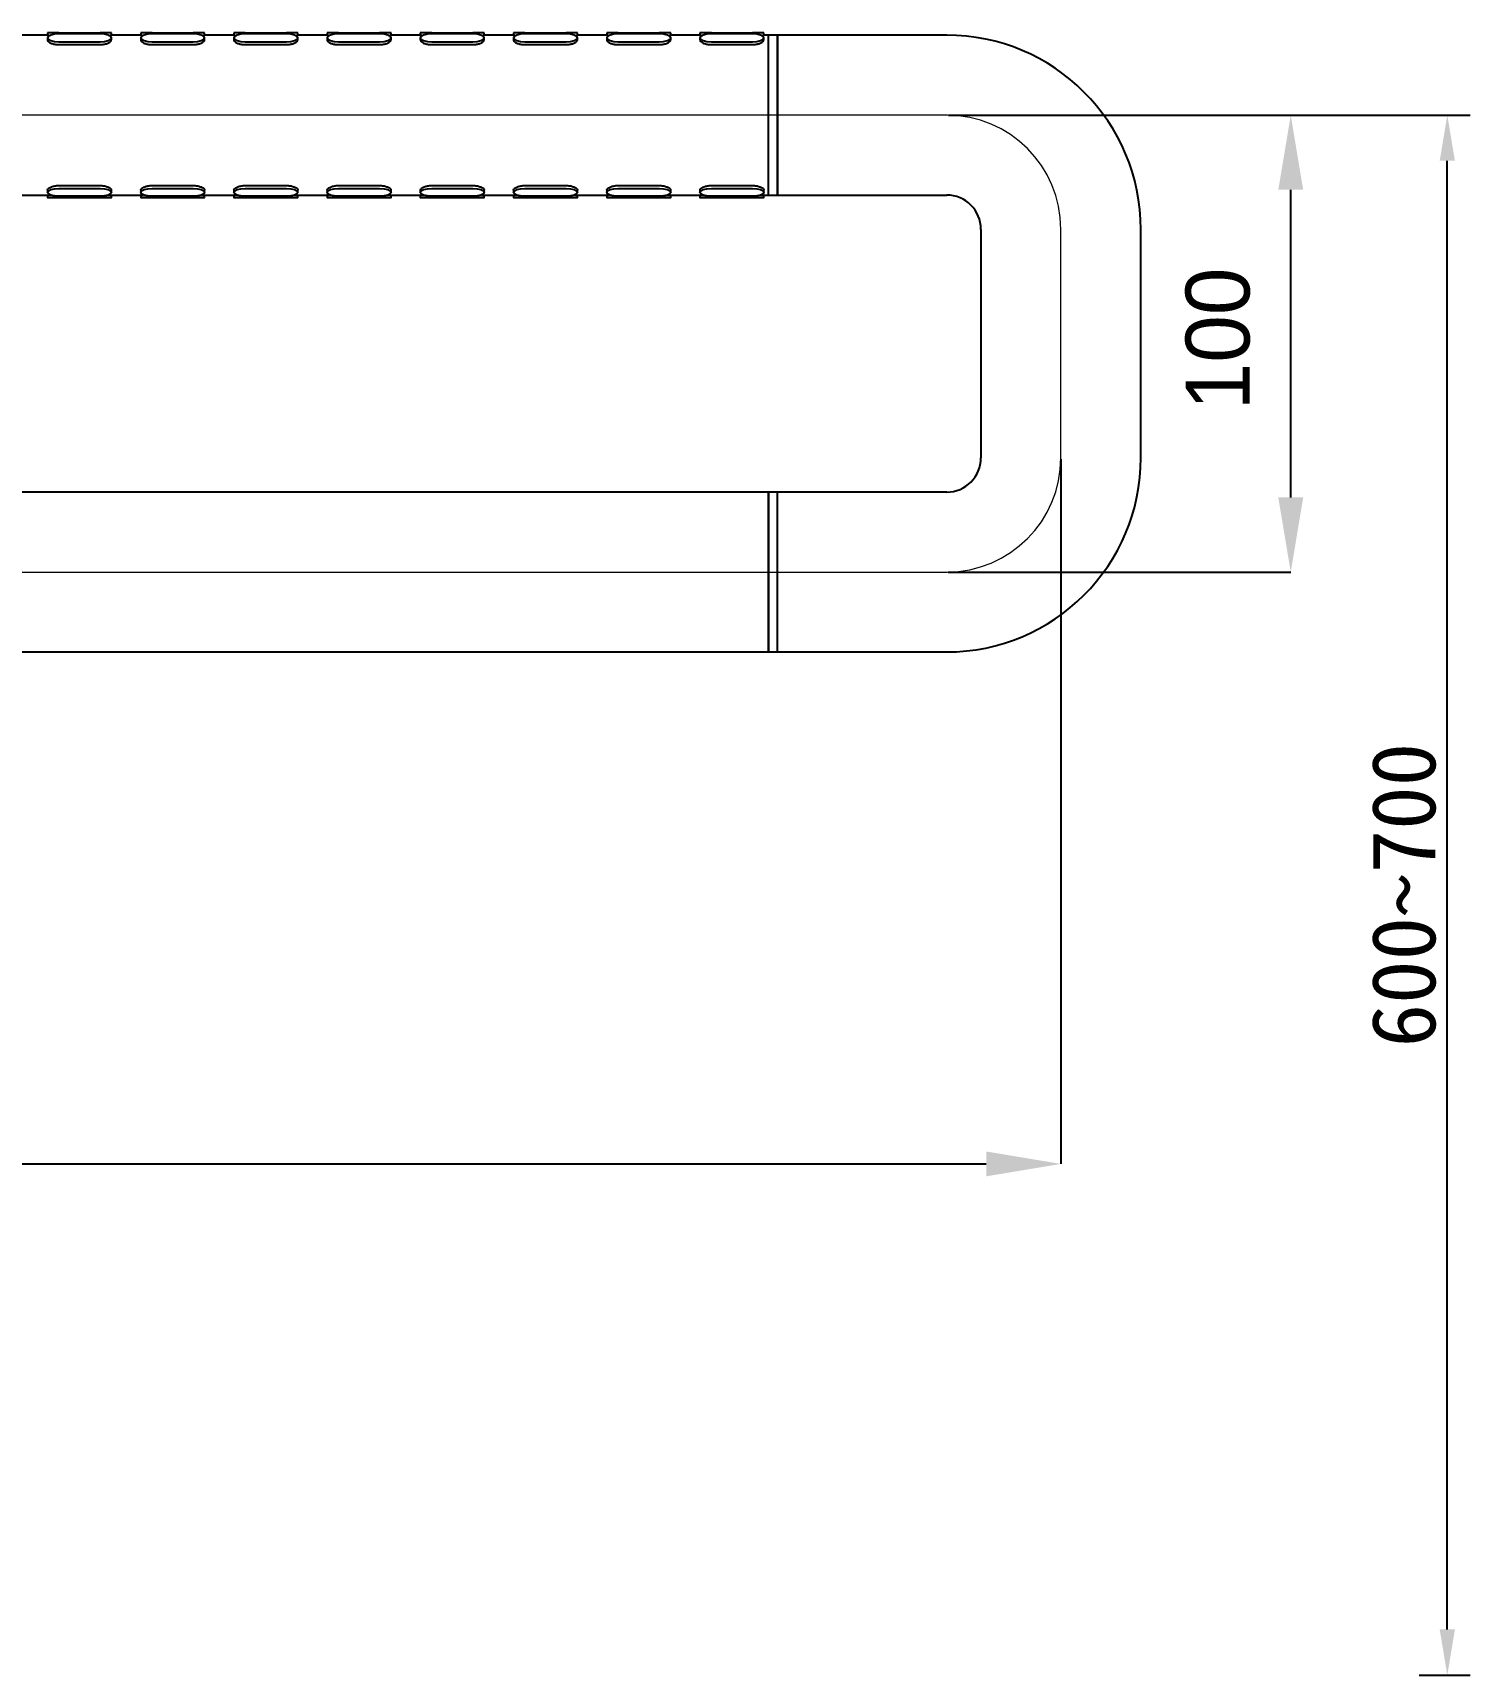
# Model space of a CAD drawing. Extents: x 3624 to 4218, y -1644 to -1224.
# Drawn here: x 3825.4 to 3904, y -1525.1 to -1435.2 of the extents above; entities that cross this region are included whole.
import ezdxf

# ---------------------------------------------------------------- set-up
doc = ezdxf.new("R2010")
doc.units = 0
doc.header["$LTSCALE"] = 23.1
doc.header["$MEASUREMENT"] = 0
doc.linetypes.add('CENTERX2', pattern=[20.32, 12.7, -2.54, 2.54, -2.54])
doc.layers.get('0').update_dxf_attribs({"linetype": 'CONTINUOUS'})
doc.layers.get('Defpoints').update_dxf_attribs({"linetype": 'CONTINUOUS'})
doc.layers.add('AM_5', color=3, linetype='CONTINUOUS', lineweight=25)
doc.layers.add('中心线层', color=1, linetype='CENTERX2', lineweight=25)
doc.styles.add('SLDTEXTSTYLE0', font='')
doc.styles.get('SLDTEXTSTYLE0').set_extended_font_data('汉仪长仿宋体')
doc.dimstyles.new('ISO-25', dxfattribs={"dimtxt": 2.5, "dimasz": 2.5, "dimexe": 1.25, "dimexo": 0.625, "dimtad": 1, "dimtxsty": 'Standard', "dimcen": 2.5, "dimadec": 0, "dimazin": 0, "dimtfac": 1, "dimtmove": 0, "dimatfit": 3, "dimfxl": 0, "dimarcsym": 0})

# ---------------------------------------------------------------- blocks, each defined once
blk = doc.blocks.new('*D6')
at = {"layer": 'AM_5', "color": 0, "linetype": 'ByBlock', "lineweight": -2}
for p, q in [((3876.088, -1439.714), (3903.999, -1439.714)), ((3902.749, -1522.569), (3902.749, -1442.214)), ((3901.217, -1525.069), (3903.999, -1525.069))]:
    blk.add_line(p, q, dxfattribs=at)
at = {"layer": 'AM_5', "color": 0, "linetype": 'ByBlock'}
for points in [[(3902.333, -1442.214), (3903.166, -1442.214), (3902.749, -1439.714)], [(3902.333, -1522.569), (3903.166, -1522.569), (3902.749, -1525.069)]]:
    blk.add_solid(points, dxfattribs=at)
at = {"layer": 'Defpoints', "color": 0, "linetype": 'ByBlock'}
for p in [(3875.463, -1439.714), (3902.749, -1439.714), (3900.592, -1525.069)]:
    blk.add_point(p, dxfattribs=at)
at = {"layer": 'AM_5', "color": 0, "linetype": 'ByBlock', "insert": (3900.374, -1482.391), "char_height": 2.5, "attachment_point": 5, "rotation": 90}
blk.add_mtext('{\\H1.4x;600~700}', dxfattribs=at)

msp = doc.modelspace()

# ---------------------------------------------------------------- linework, layer by layer
at = {"color": 7, "linetype": 'Continuous', "lineweight": 25}
for p, q in [((3826.165, -1435.339), (3824.549, -1435.339)), ((3826.157, -1435.214), (3826.157, -1435.34)), ((3826.157, -1435.484), (3826.157, -1435.602)), ((3826.782, -1435.213), (3829.032, -1435.213)), ((3829.032, -1435.271), (3826.782, -1435.271)), ((3826.782, -1435.697), (3829.032, -1435.697)), ((3826.782, -1435.857), (3829.032, -1435.857)), ((3831.265, -1435.339), (3829.649, -1435.339)), ((3829.657, -1435.34), (3829.657, -1435.214)), ((3829.657, -1435.602), (3829.657, -1435.484)), ((3831.257, -1435.214), (3831.257, -1435.34)), ((3831.257, -1435.484), (3831.257, -1435.602)), ((3831.882, -1435.213), (3834.132, -1435.213)), ((3834.132, -1435.271), (3831.882, -1435.271)), ((3831.882, -1435.697), (3834.132, -1435.697)), ((3831.882, -1435.857), (3834.132, -1435.857)), ((3836.365, -1435.339), (3834.749, -1435.339)), ((3834.757, -1435.34), (3834.757, -1435.214)), ((3834.757, -1435.602), (3834.757, -1435.484)), ((3836.357, -1435.214), (3836.357, -1435.34)), ((3836.357, -1435.484), (3836.357, -1435.602)), ((3836.982, -1435.213), (3839.232, -1435.213)), ((3839.232, -1435.271), (3836.982, -1435.271)), ((3836.982, -1435.697), (3839.232, -1435.697)), ((3836.982, -1435.857), (3839.232, -1435.857)), ((3841.465, -1435.339), (3839.849, -1435.339)), ((3839.857, -1435.34), (3839.857, -1435.214)), ((3839.857, -1435.602), (3839.857, -1435.484)), ((3841.457, -1435.214), (3841.457, -1435.34)), ((3841.457, -1435.484), (3841.457, -1435.602)), ((3842.082, -1435.213), (3844.332, -1435.213)), ((3844.332, -1435.271), (3842.082, -1435.271)), ((3842.082, -1435.697), (3844.332, -1435.697)), ((3842.082, -1435.857), (3844.332, -1435.857)), ((3846.565, -1435.339), (3844.949, -1435.339)), ((3844.957, -1435.34), (3844.957, -1435.214)), ((3844.957, -1435.602), (3844.957, -1435.484)), ((3846.557, -1435.214), (3846.557, -1435.34)), ((3846.557, -1435.484), (3846.557, -1435.602)), ((3847.182, -1435.213), (3849.432, -1435.213)), ((3849.432, -1435.271), (3847.182, -1435.271)), ((3847.182, -1435.697), (3849.432, -1435.697)), ((3847.182, -1435.857), (3849.432, -1435.857)), ((3851.665, -1435.339), (3850.049, -1435.339)), ((3850.057, -1435.34), (3850.057, -1435.214)), ((3850.057, -1435.602), (3850.057, -1435.484)), ((3851.657, -1435.214), (3851.657, -1435.34)), ((3851.657, -1435.484), (3851.657, -1435.602)), ((3852.282, -1435.213), (3854.532, -1435.213)), ((3854.532, -1435.271), (3852.282, -1435.271)), ((3852.282, -1435.697), (3854.532, -1435.697)), ((3852.282, -1435.857), (3854.532, -1435.857)), ((3856.765, -1435.339), (3855.149, -1435.339)), ((3855.157, -1435.34), (3855.157, -1435.214)), ((3855.157, -1435.602), (3855.157, -1435.484)), ((3856.757, -1435.214), (3856.757, -1435.34)), ((3856.757, -1435.484), (3856.757, -1435.602)), ((3857.382, -1435.213), (3859.632, -1435.213)), ((3859.632, -1435.271), (3857.382, -1435.271)), ((3857.382, -1435.697), (3859.632, -1435.697)), ((3857.382, -1435.857), (3859.632, -1435.857)), ((3861.865, -1435.339), (3860.249, -1435.339)), ((3860.257, -1435.34), (3860.257, -1435.214)), ((3860.257, -1435.602), (3860.257, -1435.484)), ((3861.857, -1435.214), (3861.857, -1435.34)), ((3861.857, -1435.484), (3861.857, -1435.602)), ((3862.482, -1435.213), (3864.732, -1435.213)), ((3864.732, -1435.271), (3862.482, -1435.271)), ((3862.482, -1435.697), (3864.732, -1435.697)), ((3862.482, -1435.857), (3864.732, -1435.857)), ((3865.607, -1435.339), (3865.349, -1435.339)), ((3865.357, -1435.34), (3865.357, -1435.214)), ((3865.357, -1435.602), (3865.357, -1435.484)), ((3866.107, -1435.339), (3865.607, -1435.339)), ((3865.607, -1435.357), (3865.607, -1435.339)), ((3865.607, -1439.711), (3865.607, -1435.339)), ((3865.607, -1444.089), (3865.607, -1435.357)), ((3875.357, -1435.339), (3866.107, -1435.339)), ((3866.107, -1435.357), (3866.107, -1435.339)), ((3866.107, -1435.339), (3866.107, -1439.714)), ((3866.107, -1444.089), (3866.107, -1435.357)), ((3865.607, -1444.089), (3865.607, -1439.711)), ((3866.107, -1439.714), (3866.107, -1444.089)), ((3826.157, -1443.823), (3826.157, -1443.941)), ((3826.782, -1443.567), (3829.032, -1443.567)), ((3826.782, -1443.727), (3829.032, -1443.727)), ((3829.657, -1443.941), (3829.657, -1443.823)), ((3831.257, -1443.823), (3831.257, -1443.941)), ((3831.882, -1443.567), (3834.132, -1443.567)), ((3831.882, -1443.727), (3834.132, -1443.727)), ((3834.757, -1443.941), (3834.757, -1443.823)), ((3836.357, -1443.823), (3836.357, -1443.941)), ((3836.982, -1443.567), (3839.232, -1443.567)), ((3836.982, -1443.727), (3839.232, -1443.727)), ((3839.857, -1443.941), (3839.857, -1443.823)), ((3841.457, -1443.823), (3841.457, -1443.941)), ((3842.082, -1443.567), (3844.332, -1443.567)), ((3842.082, -1443.727), (3844.332, -1443.727)), ((3844.957, -1443.941), (3844.957, -1443.823)), ((3846.557, -1443.823), (3846.557, -1443.941)), ((3847.182, -1443.567), (3849.432, -1443.567)), ((3847.182, -1443.727), (3849.432, -1443.727)), ((3850.057, -1443.941), (3850.057, -1443.823)), ((3851.657, -1443.823), (3851.657, -1443.941)), ((3852.282, -1443.567), (3854.532, -1443.567)), ((3852.282, -1443.727), (3854.532, -1443.727)), ((3855.157, -1443.941), (3855.157, -1443.823)), ((3856.757, -1443.823), (3856.757, -1443.941)), ((3857.382, -1443.567), (3859.632, -1443.567)), ((3857.382, -1443.727), (3859.632, -1443.727)), ((3860.257, -1443.941), (3860.257, -1443.823)), ((3861.857, -1443.823), (3861.857, -1443.941)), ((3862.482, -1443.567), (3864.732, -1443.567)), ((3862.482, -1443.727), (3864.732, -1443.727)), ((3865.357, -1443.941), (3865.357, -1443.823)), ((3824.55, -1444.089), (3826.165, -1444.089)), ((3826.157, -1444.087), (3826.157, -1444.214)), ((3829.032, -1444.155), (3826.782, -1444.155)), ((3826.782, -1444.213), (3829.032, -1444.213)), ((3829.032, -1444.214), (3826.782, -1444.214)), ((3829.65, -1444.089), (3831.265, -1444.089)), ((3829.657, -1444.214), (3829.657, -1444.087)), ((3831.257, -1444.087), (3831.257, -1444.214)), ((3834.132, -1444.155), (3831.882, -1444.155)), ((3831.882, -1444.213), (3834.132, -1444.213)), ((3834.132, -1444.214), (3831.882, -1444.214)), ((3834.75, -1444.089), (3836.365, -1444.089)), ((3834.757, -1444.214), (3834.757, -1444.087)), ((3836.357, -1444.087), (3836.357, -1444.214)), ((3839.232, -1444.155), (3836.982, -1444.155)), ((3836.982, -1444.213), (3839.232, -1444.213)), ((3839.232, -1444.214), (3836.982, -1444.214)), ((3839.85, -1444.089), (3841.465, -1444.089)), ((3839.857, -1444.214), (3839.857, -1444.087)), ((3841.457, -1444.087), (3841.457, -1444.214)), ((3844.332, -1444.155), (3842.082, -1444.155)), ((3842.082, -1444.213), (3844.332, -1444.213)), ((3844.332, -1444.214), (3842.082, -1444.214)), ((3844.95, -1444.089), (3846.565, -1444.089)), ((3844.957, -1444.214), (3844.957, -1444.087)), ((3846.557, -1444.087), (3846.557, -1444.214)), ((3849.432, -1444.155), (3847.182, -1444.155)), ((3847.182, -1444.213), (3849.432, -1444.213)), ((3849.432, -1444.214), (3847.182, -1444.214)), ((3850.05, -1444.089), (3851.665, -1444.089)), ((3850.057, -1444.214), (3850.057, -1444.087)), ((3851.657, -1444.087), (3851.657, -1444.214)), ((3854.532, -1444.155), (3852.282, -1444.155)), ((3852.282, -1444.213), (3854.532, -1444.213)), ((3854.532, -1444.214), (3852.282, -1444.214)), ((3855.15, -1444.089), (3856.765, -1444.089)), ((3855.157, -1444.214), (3855.157, -1444.087)), ((3856.757, -1444.087), (3856.757, -1444.214)), ((3859.632, -1444.155), (3857.382, -1444.155)), ((3857.382, -1444.213), (3859.632, -1444.213)), ((3859.632, -1444.214), (3857.382, -1444.214)), ((3860.25, -1444.089), (3861.865, -1444.089)), ((3860.257, -1444.214), (3860.257, -1444.087)), ((3861.857, -1444.087), (3861.857, -1444.214)), ((3864.732, -1444.155), (3862.482, -1444.155)), ((3862.482, -1444.213), (3864.732, -1444.213)), ((3864.732, -1444.214), (3862.482, -1444.214)), ((3865.35, -1444.089), (3865.607, -1444.089)), ((3865.357, -1444.214), (3865.357, -1444.087)), ((3865.607, -1444.089), (3866.107, -1444.089)), ((3866.107, -1444.089), (3875.357, -1444.089)), ((3877.232, -1445.964), (3877.232, -1458.464)), ((3885.982, -1458.464), (3885.982, -1445.964)), ((3865.607, -1460.339), (3780.107, -1460.339)), ((3866.107, -1460.339), (3865.607, -1460.339)), ((3865.607, -1466.851), (3865.607, -1460.339)), ((3865.607, -1460.339), (3865.607, -1468.401)), ((3875.357, -1460.339), (3866.107, -1460.339)), ((3866.107, -1466.851), (3866.107, -1460.339)), ((3866.107, -1464.714), (3866.107, -1460.339)), ((3866.107, -1469.089), (3866.107, -1464.714)), ((3865.607, -1469.089), (3865.607, -1466.851)), ((3866.107, -1469.089), (3866.107, -1466.851)), ((3780.107, -1469.089), (3865.607, -1469.089)), ((3865.607, -1468.401), (3865.607, -1469.089)), ((3865.607, -1469.089), (3866.107, -1469.089)), ((3866.107, -1469.089), (3875.357, -1469.089))]:
    msp.add_line(p, q, dxfattribs=at)
at = {"color": 7, "linetype": 'Continuous', "lineweight": 25, "flags": 128}
for points in [[(3826.782, -1435.271), (3826.543, -1435.287), (3826.34, -1435.333), (3826.205, -1435.402), (3826.157, -1435.484), (3826.205, -1435.566), (3826.34, -1435.635), (3826.543, -1435.681), (3826.782, -1435.697)], [(3829.032, -1435.697), (3829.272, -1435.681), (3829.474, -1435.635), (3829.61, -1435.566), (3829.657, -1435.484), (3829.61, -1435.402), (3829.474, -1435.333), (3829.272, -1435.287), (3829.032, -1435.271)], [(3831.882, -1435.271), (3831.643, -1435.287), (3831.44, -1435.333), (3831.305, -1435.402), (3831.257, -1435.484), (3831.305, -1435.566), (3831.44, -1435.635), (3831.643, -1435.681), (3831.882, -1435.697)], [(3834.132, -1435.697), (3834.372, -1435.681), (3834.574, -1435.635), (3834.71, -1435.566), (3834.757, -1435.484), (3834.71, -1435.402), (3834.574, -1435.333), (3834.372, -1435.287), (3834.132, -1435.271)], [(3836.982, -1435.271), (3836.743, -1435.287), (3836.54, -1435.333), (3836.405, -1435.402), (3836.357, -1435.484), (3836.405, -1435.566), (3836.54, -1435.635), (3836.743, -1435.681), (3836.982, -1435.697)], [(3839.232, -1435.697), (3839.472, -1435.681), (3839.674, -1435.635), (3839.81, -1435.566), (3839.857, -1435.484), (3839.81, -1435.402), (3839.674, -1435.333), (3839.472, -1435.287), (3839.232, -1435.271)], [(3842.082, -1435.271), (3841.843, -1435.287), (3841.64, -1435.333), (3841.505, -1435.402), (3841.457, -1435.484), (3841.505, -1435.566), (3841.64, -1435.635), (3841.843, -1435.681), (3842.082, -1435.697)], [(3844.332, -1435.697), (3844.572, -1435.681), (3844.774, -1435.635), (3844.91, -1435.566), (3844.957, -1435.484), (3844.91, -1435.402), (3844.774, -1435.333), (3844.572, -1435.287), (3844.332, -1435.271)], [(3847.182, -1435.271), (3846.943, -1435.287), (3846.74, -1435.333), (3846.605, -1435.402), (3846.557, -1435.484), (3846.605, -1435.566), (3846.74, -1435.635), (3846.943, -1435.681), (3847.182, -1435.697)], [(3849.432, -1435.697), (3849.672, -1435.681), (3849.874, -1435.635), (3850.01, -1435.566), (3850.057, -1435.484), (3850.01, -1435.402), (3849.874, -1435.333), (3849.672, -1435.287), (3849.432, -1435.271)], [(3852.282, -1435.271), (3852.043, -1435.287), (3851.84, -1435.333), (3851.705, -1435.402), (3851.657, -1435.484), (3851.705, -1435.566), (3851.84, -1435.635), (3852.043, -1435.681), (3852.282, -1435.697)], [(3854.532, -1435.697), (3854.772, -1435.681), (3854.974, -1435.635), (3855.11, -1435.566), (3855.157, -1435.484), (3855.11, -1435.402), (3854.974, -1435.333), (3854.772, -1435.287), (3854.532, -1435.271)], [(3857.382, -1435.271), (3857.143, -1435.287), (3856.94, -1435.333), (3856.805, -1435.402), (3856.757, -1435.484), (3856.805, -1435.566), (3856.94, -1435.635), (3857.143, -1435.681), (3857.382, -1435.697)], [(3859.632, -1435.697), (3859.872, -1435.681), (3860.074, -1435.635), (3860.21, -1435.566), (3860.257, -1435.484), (3860.21, -1435.402), (3860.074, -1435.333), (3859.872, -1435.287), (3859.632, -1435.271)], [(3862.482, -1435.271), (3862.243, -1435.287), (3862.04, -1435.333), (3861.905, -1435.402), (3861.857, -1435.484), (3861.905, -1435.566), (3862.04, -1435.635), (3862.243, -1435.681), (3862.482, -1435.697)], [(3864.732, -1435.697), (3864.972, -1435.681), (3865.174, -1435.635), (3865.31, -1435.566), (3865.357, -1435.484), (3865.31, -1435.402), (3865.174, -1435.333), (3864.972, -1435.287), (3864.732, -1435.271)], [(3826.782, -1444.155), (3826.543, -1444.139), (3826.34, -1444.093), (3826.205, -1444.023), (3826.157, -1443.941), (3826.205, -1443.859), (3826.34, -1443.79), (3826.543, -1443.743), (3826.782, -1443.727)], [(3829.032, -1443.727), (3829.272, -1443.743), (3829.474, -1443.79), (3829.61, -1443.859), (3829.657, -1443.941), (3829.61, -1444.023), (3829.474, -1444.093), (3829.272, -1444.139), (3829.032, -1444.155)], [(3831.882, -1444.155), (3831.643, -1444.139), (3831.44, -1444.093), (3831.305, -1444.023), (3831.257, -1443.941), (3831.305, -1443.859), (3831.44, -1443.79), (3831.643, -1443.743), (3831.882, -1443.727)], [(3834.132, -1443.727), (3834.372, -1443.743), (3834.574, -1443.79), (3834.71, -1443.859), (3834.757, -1443.941), (3834.71, -1444.023), (3834.574, -1444.093), (3834.372, -1444.139), (3834.132, -1444.155)], [(3836.982, -1444.155), (3836.743, -1444.139), (3836.54, -1444.093), (3836.405, -1444.023), (3836.357, -1443.941), (3836.405, -1443.859), (3836.54, -1443.79), (3836.743, -1443.743), (3836.982, -1443.727)], [(3839.232, -1443.727), (3839.472, -1443.743), (3839.674, -1443.79), (3839.81, -1443.859), (3839.857, -1443.941), (3839.81, -1444.023), (3839.674, -1444.093), (3839.472, -1444.139), (3839.232, -1444.155)], [(3842.082, -1444.155), (3841.843, -1444.139), (3841.64, -1444.093), (3841.505, -1444.023), (3841.457, -1443.941), (3841.505, -1443.859), (3841.64, -1443.79), (3841.843, -1443.743), (3842.082, -1443.727)], [(3844.332, -1443.727), (3844.572, -1443.743), (3844.774, -1443.79), (3844.91, -1443.859), (3844.957, -1443.941), (3844.91, -1444.023), (3844.774, -1444.093), (3844.572, -1444.139), (3844.332, -1444.155)], [(3847.182, -1444.155), (3846.943, -1444.139), (3846.74, -1444.093), (3846.605, -1444.023), (3846.557, -1443.941), (3846.605, -1443.859), (3846.74, -1443.79), (3846.943, -1443.743), (3847.182, -1443.727)], [(3849.432, -1443.727), (3849.672, -1443.743), (3849.874, -1443.79), (3850.01, -1443.859), (3850.057, -1443.941), (3850.01, -1444.023), (3849.874, -1444.093), (3849.672, -1444.139), (3849.432, -1444.155)], [(3852.282, -1444.155), (3852.043, -1444.139), (3851.84, -1444.093), (3851.705, -1444.023), (3851.657, -1443.941), (3851.705, -1443.859), (3851.84, -1443.79), (3852.043, -1443.743), (3852.282, -1443.727)], [(3854.532, -1443.727), (3854.772, -1443.743), (3854.974, -1443.79), (3855.11, -1443.859), (3855.157, -1443.941), (3855.11, -1444.023), (3854.974, -1444.093), (3854.772, -1444.139), (3854.532, -1444.155)], [(3857.382, -1444.155), (3857.143, -1444.139), (3856.94, -1444.093), (3856.805, -1444.023), (3856.757, -1443.941), (3856.805, -1443.859), (3856.94, -1443.79), (3857.143, -1443.743), (3857.382, -1443.727)], [(3859.632, -1443.727), (3859.872, -1443.743), (3860.074, -1443.79), (3860.21, -1443.859), (3860.257, -1443.941), (3860.21, -1444.023), (3860.074, -1444.093), (3859.872, -1444.139), (3859.632, -1444.155)], [(3862.482, -1444.155), (3862.243, -1444.139), (3862.04, -1444.093), (3861.905, -1444.023), (3861.857, -1443.941), (3861.905, -1443.859), (3862.04, -1443.79), (3862.243, -1443.743), (3862.482, -1443.727)], [(3864.732, -1443.727), (3864.972, -1443.743), (3865.174, -1443.79), (3865.31, -1443.859), (3865.357, -1443.941), (3865.31, -1444.023), (3865.174, -1444.093), (3864.972, -1444.139), (3864.732, -1444.155)], [(3826.782, -1444.214), (3826.543, -1444.214), (3826.34, -1444.214), (3826.205, -1444.214), (3826.157, -1444.214), (3826.205, -1444.213), (3826.34, -1444.213), (3826.543, -1444.213), (3826.782, -1444.213)], [(3829.032, -1444.213), (3829.272, -1444.213), (3829.474, -1444.213), (3829.61, -1444.213), (3829.657, -1444.214), (3829.61, -1444.214), (3829.474, -1444.214), (3829.272, -1444.214), (3829.032, -1444.214)], [(3831.882, -1444.214), (3831.643, -1444.214), (3831.44, -1444.214), (3831.305, -1444.214), (3831.257, -1444.214), (3831.305, -1444.213), (3831.44, -1444.213), (3831.643, -1444.213), (3831.882, -1444.213)], [(3834.132, -1444.213), (3834.372, -1444.213), (3834.574, -1444.213), (3834.71, -1444.213), (3834.757, -1444.214), (3834.71, -1444.214), (3834.574, -1444.214), (3834.372, -1444.214), (3834.132, -1444.214)], [(3836.982, -1444.214), (3836.743, -1444.214), (3836.54, -1444.214), (3836.405, -1444.214), (3836.357, -1444.214), (3836.405, -1444.213), (3836.54, -1444.213), (3836.743, -1444.213), (3836.982, -1444.213)], [(3839.232, -1444.213), (3839.472, -1444.213), (3839.674, -1444.213), (3839.81, -1444.213), (3839.857, -1444.214), (3839.81, -1444.214), (3839.674, -1444.214), (3839.472, -1444.214), (3839.232, -1444.214)], [(3842.082, -1444.214), (3841.843, -1444.214), (3841.64, -1444.214), (3841.505, -1444.214), (3841.457, -1444.214), (3841.505, -1444.213), (3841.64, -1444.213), (3841.843, -1444.213), (3842.082, -1444.213)], [(3844.332, -1444.213), (3844.572, -1444.213), (3844.774, -1444.213), (3844.91, -1444.213), (3844.957, -1444.214), (3844.91, -1444.214), (3844.774, -1444.214), (3844.572, -1444.214), (3844.332, -1444.214)], [(3847.182, -1444.214), (3846.943, -1444.214), (3846.74, -1444.214), (3846.605, -1444.214), (3846.557, -1444.214), (3846.605, -1444.213), (3846.74, -1444.213), (3846.943, -1444.213), (3847.182, -1444.213)], [(3849.432, -1444.213), (3849.672, -1444.213), (3849.874, -1444.213), (3850.01, -1444.213), (3850.057, -1444.214), (3850.01, -1444.214), (3849.874, -1444.214), (3849.672, -1444.214), (3849.432, -1444.214)], [(3852.282, -1444.214), (3852.043, -1444.214), (3851.84, -1444.214), (3851.705, -1444.214), (3851.657, -1444.214), (3851.705, -1444.213), (3851.84, -1444.213), (3852.043, -1444.213), (3852.282, -1444.213)], [(3854.532, -1444.213), (3854.772, -1444.213), (3854.974, -1444.213), (3855.11, -1444.213), (3855.157, -1444.214), (3855.11, -1444.214), (3854.974, -1444.214), (3854.772, -1444.214), (3854.532, -1444.214)], [(3857.382, -1444.214), (3857.143, -1444.214), (3856.94, -1444.214), (3856.805, -1444.214), (3856.757, -1444.214), (3856.805, -1444.213), (3856.94, -1444.213), (3857.143, -1444.213), (3857.382, -1444.213)], [(3859.632, -1444.213), (3859.872, -1444.213), (3860.074, -1444.213), (3860.21, -1444.213), (3860.257, -1444.214), (3860.21, -1444.214), (3860.074, -1444.214), (3859.872, -1444.214), (3859.632, -1444.214)], [(3862.482, -1444.214), (3862.243, -1444.214), (3862.04, -1444.214), (3861.905, -1444.214), (3861.857, -1444.214), (3861.905, -1444.213), (3862.04, -1444.213), (3862.243, -1444.213), (3862.482, -1444.213)], [(3864.732, -1444.213), (3864.972, -1444.213), (3865.174, -1444.213), (3865.31, -1444.213), (3865.357, -1444.214), (3865.31, -1444.214), (3865.174, -1444.214), (3864.972, -1444.214), (3864.732, -1444.214)]]:
    msp.add_lwpolyline(points, dxfattribs=at)
at = {"color": 7, "linetype": 'Continuous', "lineweight": 25}
for centre, radius, start, end in [((3826.626, -1672.378), 237.165, 89.96224, 90.11323), ((3829.189, -1672.372), 237.159, 89.88677, 90.03776), ((3831.726, -1672.367), 237.154, 89.96224, 90.11324), ((3834.289, -1672.383), 237.17, 89.88677, 90.03776), ((3836.826, -1672.372), 237.159, 89.96224, 90.11323), ((3839.389, -1672.372), 237.159, 89.88677, 90.03776), ((3841.926, -1672.382), 237.169, 89.96224, 90.11323), ((3844.489, -1672.367), 237.154, 89.88676, 90.03776), ((3847.026, -1672.367), 237.154, 89.96224, 90.11324), ((3849.589, -1672.378), 237.165, 89.88677, 90.03776), ((3852.126, -1672.378), 237.165, 89.96224, 90.11323), ((3854.689, -1672.383), 237.17, 89.88677, 90.03776), ((3857.226, -1672.378), 237.165, 89.96224, 90.11323), ((3859.789, -1672.378), 237.165, 89.88677, 90.03776), ((3862.326, -1672.378), 237.165, 89.96224, 90.11323), ((3864.889, -1672.378), 237.165, 89.88677, 90.03776), ((3875.357, -1445.964), 10.625, 0, 90), ((3875.357, -1445.964), 1.875, 0, 90), ((3875.357, -1458.464), 1.875, 270, 0), ((3875.357, -1458.464), 10.625, 270, 0)]:
    msp.add_arc(centre, radius, start, end, dxfattribs=at)
for points, knots in [([(3826.165, -1435.34), (3826.163, -1435.339), (3826.155, -1435.338), (3826.198, -1435.345), (3826.268, -1435.352), (3826.296, -1435.356)], [0, 0, 0, 0, 0.162431, 0.669942, 1, 1, 1, 1]), ([(3826.165, -1435.603), (3826.163, -1435.61), (3826.154, -1435.64), (3826.211, -1435.702), (3826.329, -1435.775), (3826.503, -1435.832), (3826.664, -1435.855), (3826.758, -1435.857), (3826.782, -1435.857)], [0, 0, 0, 0, 0.070496, 0.282948, 0.496153, 0.711255, 0.926475, 1, 1, 1, 1]), ([(3829.032, -1435.857), (3829.102, -1435.854), (3829.242, -1435.847), (3829.429, -1435.797), (3829.569, -1435.729), (3829.65, -1435.659), (3829.65, -1435.618), (3829.65, -1435.602)], [0, 0, 0, 0, 0.213249, 0.426443, 0.641013, 0.856495, 1, 1, 1, 1]), ([(3829.516, -1435.356), (3829.532, -1435.354), (3829.596, -1435.348), (3829.648, -1435.34), (3829.649, -1435.34), (3829.649, -1435.34)], [0, 0, 0, 0, 0.15952, 0.668837, 1, 1, 1, 1]), ([(3831.265, -1435.34), (3831.263, -1435.339), (3831.255, -1435.338), (3831.298, -1435.345), (3831.368, -1435.352), (3831.396, -1435.356)], [0, 0, 0, 0, 0.162432, 0.669951, 1, 1, 1, 1]), ([(3831.265, -1435.603), (3831.263, -1435.61), (3831.254, -1435.64), (3831.311, -1435.702), (3831.429, -1435.775), (3831.603, -1435.832), (3831.764, -1435.855), (3831.858, -1435.857), (3831.882, -1435.857)], [0, 0, 0, 0, 0.070496, 0.28295, 0.496154, 0.711255, 0.926475, 1, 1, 1, 1]), ([(3834.132, -1435.857), (3834.202, -1435.854), (3834.342, -1435.847), (3834.529, -1435.797), (3834.669, -1435.729), (3834.75, -1435.659), (3834.75, -1435.618), (3834.75, -1435.602)], [0, 0, 0, 0, 0.213249, 0.426449, 0.641013, 0.856496, 1, 1, 1, 1]), ([(3834.616, -1435.356), (3834.632, -1435.354), (3834.696, -1435.348), (3834.748, -1435.34), (3834.749, -1435.34), (3834.749, -1435.34)], [0, 0, 0, 0, 0.159519, 0.668836, 1, 1, 1, 1]), ([(3836.365, -1435.34), (3836.363, -1435.339), (3836.355, -1435.338), (3836.398, -1435.345), (3836.468, -1435.352), (3836.496, -1435.356)], [0, 0, 0, 0, 0.162431, 0.669944, 1, 1, 1, 1]), ([(3836.365, -1435.603), (3836.363, -1435.61), (3836.354, -1435.64), (3836.411, -1435.702), (3836.529, -1435.775), (3836.703, -1435.832), (3836.864, -1435.855), (3836.958, -1435.857), (3836.982, -1435.857)], [0, 0, 0, 0, 0.070496, 0.28295, 0.496154, 0.711255, 0.926475, 1, 1, 1, 1]), ([(3839.232, -1435.857), (3839.302, -1435.854), (3839.442, -1435.847), (3839.629, -1435.797), (3839.769, -1435.729), (3839.85, -1435.659), (3839.85, -1435.618), (3839.85, -1435.602)], [0, 0, 0, 0, 0.21325, 0.426445, 0.641011, 0.856495, 1, 1, 1, 1]), ([(3839.716, -1435.356), (3839.732, -1435.354), (3839.796, -1435.348), (3839.848, -1435.34), (3839.849, -1435.34), (3839.849, -1435.34)], [0, 0, 0, 0, 0.159509, 0.668832, 1, 1, 1, 1]), ([(3841.465, -1435.34), (3841.463, -1435.339), (3841.455, -1435.338), (3841.498, -1435.345), (3841.568, -1435.352), (3841.596, -1435.356)], [0, 0, 0, 0, 0.162432, 0.669951, 1, 1, 1, 1]), ([(3841.465, -1435.603), (3841.463, -1435.61), (3841.454, -1435.64), (3841.511, -1435.702), (3841.629, -1435.775), (3841.803, -1435.832), (3841.964, -1435.855), (3842.058, -1435.857), (3842.082, -1435.857)], [0, 0, 0, 0, 0.070497, 0.282952, 0.496157, 0.711254, 0.926482, 1, 1, 1, 1]), ([(3844.332, -1435.857), (3844.402, -1435.854), (3844.542, -1435.847), (3844.729, -1435.797), (3844.869, -1435.729), (3844.95, -1435.659), (3844.95, -1435.618), (3844.95, -1435.602)], [0, 0, 0, 0, 0.213249, 0.426443, 0.641013, 0.856495, 1, 1, 1, 1]), ([(3844.816, -1435.356), (3844.832, -1435.354), (3844.896, -1435.348), (3844.948, -1435.34), (3844.949, -1435.34), (3844.949, -1435.34)], [0, 0, 0, 0, 0.15952, 0.668837, 1, 1, 1, 1]), ([(3846.565, -1435.34), (3846.563, -1435.339), (3846.555, -1435.338), (3846.598, -1435.345), (3846.668, -1435.352), (3846.696, -1435.356)], [0, 0, 0, 0, 0.162431, 0.669944, 1, 1, 1, 1]), ([(3846.565, -1435.603), (3846.563, -1435.61), (3846.554, -1435.64), (3846.611, -1435.702), (3846.729, -1435.775), (3846.903, -1435.832), (3847.064, -1435.855), (3847.158, -1435.857), (3847.182, -1435.857)], [0, 0, 0, 0, 0.070496, 0.28295, 0.496154, 0.711255, 0.926475, 1, 1, 1, 1]), ([(3849.432, -1435.857), (3849.502, -1435.854), (3849.642, -1435.847), (3849.829, -1435.797), (3849.969, -1435.729), (3850.05, -1435.659), (3850.05, -1435.618), (3850.05, -1435.602)], [0, 0, 0, 0, 0.21325, 0.426445, 0.641011, 0.856495, 1, 1, 1, 1]), ([(3849.916, -1435.356), (3849.932, -1435.354), (3849.996, -1435.348), (3850.048, -1435.34), (3850.049, -1435.34), (3850.049, -1435.34)], [0, 0, 0, 0, 0.159519, 0.668836, 1, 1, 1, 1]), ([(3851.665, -1435.34), (3851.663, -1435.339), (3851.655, -1435.338), (3851.698, -1435.345), (3851.768, -1435.352), (3851.796, -1435.356)], [0, 0, 0, 0, 0.162431, 0.669942, 1, 1, 1, 1]), ([(3851.665, -1435.603), (3851.663, -1435.61), (3851.654, -1435.64), (3851.711, -1435.702), (3851.829, -1435.775), (3852.003, -1435.832), (3852.164, -1435.855), (3852.258, -1435.857), (3852.282, -1435.857)], [0, 0, 0, 0, 0.070496, 0.282948, 0.496153, 0.711255, 0.926475, 1, 1, 1, 1]), ([(3854.532, -1435.857), (3854.602, -1435.854), (3854.742, -1435.847), (3854.929, -1435.797), (3855.069, -1435.729), (3855.15, -1435.659), (3855.15, -1435.618), (3855.15, -1435.602)], [0, 0, 0, 0, 0.213249, 0.426443, 0.641013, 0.856496, 1, 1, 1, 1]), ([(3855.016, -1435.356), (3855.032, -1435.354), (3855.096, -1435.348), (3855.148, -1435.34), (3855.149, -1435.34), (3855.149, -1435.34)], [0, 0, 0, 0, 0.159519, 0.668836, 1, 1, 1, 1]), ([(3856.765, -1435.34), (3856.763, -1435.339), (3856.755, -1435.338), (3856.798, -1435.345), (3856.868, -1435.352), (3856.896, -1435.356)], [0, 0, 0, 0, 0.162431, 0.669942, 1, 1, 1, 1]), ([(3856.765, -1435.603), (3856.763, -1435.61), (3856.754, -1435.64), (3856.811, -1435.702), (3856.929, -1435.775), (3857.103, -1435.832), (3857.264, -1435.855), (3857.358, -1435.857), (3857.382, -1435.857)], [0, 0, 0, 0, 0.070496, 0.282948, 0.496152, 0.711248, 0.926475, 1, 1, 1, 1]), ([(3859.632, -1435.857), (3859.702, -1435.854), (3859.842, -1435.847), (3860.029, -1435.797), (3860.169, -1435.729), (3860.25, -1435.659), (3860.25, -1435.618), (3860.25, -1435.602)], [0, 0, 0, 0, 0.213251, 0.426439, 0.64101, 0.856494, 1, 1, 1, 1]), ([(3860.116, -1435.356), (3860.132, -1435.354), (3860.196, -1435.348), (3860.248, -1435.34), (3860.249, -1435.34), (3860.249, -1435.34)], [0, 0, 0, 0, 0.159519, 0.668836, 1, 1, 1, 1]), ([(3861.865, -1435.34), (3861.863, -1435.339), (3861.855, -1435.338), (3861.898, -1435.345), (3861.968, -1435.352), (3861.996, -1435.356)], [0, 0, 0, 0, 0.162431, 0.669942, 1, 1, 1, 1]), ([(3861.865, -1435.603), (3861.863, -1435.61), (3861.854, -1435.64), (3861.911, -1435.702), (3862.029, -1435.775), (3862.203, -1435.832), (3862.364, -1435.855), (3862.458, -1435.857), (3862.482, -1435.857)], [0, 0, 0, 0, 0.070496, 0.282948, 0.496153, 0.711262, 0.926475, 1, 1, 1, 1]), ([(3864.732, -1435.857), (3864.802, -1435.854), (3864.942, -1435.847), (3865.129, -1435.797), (3865.269, -1435.729), (3865.35, -1435.659), (3865.35, -1435.618), (3865.35, -1435.602)], [0, 0, 0, 0, 0.213251, 0.426439, 0.64101, 0.856494, 1, 1, 1, 1]), ([(3865.216, -1435.356), (3865.232, -1435.354), (3865.296, -1435.348), (3865.348, -1435.34), (3865.349, -1435.34), (3865.349, -1435.34)], [0, 0, 0, 0, 0.159519, 0.668836, 1, 1, 1, 1]), ([(3826.165, -1443.822), (3826.163, -1443.815), (3826.154, -1443.784), (3826.211, -1443.722), (3826.329, -1443.649), (3826.503, -1443.593), (3826.664, -1443.569), (3826.758, -1443.568), (3826.782, -1443.567)], [0, 0, 0, 0, 0.070496, 0.282948, 0.496153, 0.711255, 0.926475, 1, 1, 1, 1]), ([(3829.032, -1443.567), (3829.102, -1443.571), (3829.242, -1443.577), (3829.429, -1443.627), (3829.569, -1443.695), (3829.65, -1443.766), (3829.65, -1443.807), (3829.65, -1443.823)], [0, 0, 0, 0, 0.213249, 0.426443, 0.641013, 0.856495, 1, 1, 1, 1]), ([(3831.265, -1443.822), (3831.263, -1443.815), (3831.254, -1443.784), (3831.311, -1443.722), (3831.429, -1443.649), (3831.603, -1443.593), (3831.764, -1443.569), (3831.858, -1443.568), (3831.882, -1443.567)], [0, 0, 0, 0, 0.070496, 0.28295, 0.496154, 0.711256, 0.926475, 1, 1, 1, 1]), ([(3834.132, -1443.567), (3834.202, -1443.571), (3834.342, -1443.577), (3834.529, -1443.627), (3834.669, -1443.695), (3834.75, -1443.766), (3834.75, -1443.807), (3834.75, -1443.823)], [0, 0, 0, 0, 0.213249, 0.426449, 0.641014, 0.856496, 1, 1, 1, 1]), ([(3836.365, -1443.822), (3836.363, -1443.815), (3836.354, -1443.784), (3836.411, -1443.722), (3836.529, -1443.649), (3836.703, -1443.593), (3836.864, -1443.569), (3836.958, -1443.568), (3836.982, -1443.567)], [0, 0, 0, 0, 0.070496, 0.28295, 0.496154, 0.711256, 0.926475, 1, 1, 1, 1]), ([(3839.232, -1443.567), (3839.302, -1443.571), (3839.442, -1443.577), (3839.629, -1443.627), (3839.769, -1443.695), (3839.85, -1443.766), (3839.85, -1443.807), (3839.85, -1443.823)], [0, 0, 0, 0, 0.21325, 0.426445, 0.641011, 0.856495, 1, 1, 1, 1]), ([(3841.465, -1443.822), (3841.463, -1443.815), (3841.454, -1443.784), (3841.511, -1443.722), (3841.629, -1443.649), (3841.803, -1443.593), (3841.964, -1443.569), (3842.058, -1443.568), (3842.082, -1443.567)], [0, 0, 0, 0, 0.070497, 0.282952, 0.496157, 0.711254, 0.926482, 1, 1, 1, 1]), ([(3844.332, -1443.567), (3844.402, -1443.571), (3844.542, -1443.577), (3844.729, -1443.627), (3844.869, -1443.695), (3844.95, -1443.766), (3844.95, -1443.807), (3844.95, -1443.823)], [0, 0, 0, 0, 0.213249, 0.426443, 0.641013, 0.856495, 1, 1, 1, 1]), ([(3846.565, -1443.822), (3846.563, -1443.815), (3846.554, -1443.784), (3846.611, -1443.722), (3846.729, -1443.649), (3846.903, -1443.593), (3847.064, -1443.569), (3847.158, -1443.568), (3847.182, -1443.567)], [0, 0, 0, 0, 0.070496, 0.28295, 0.496154, 0.711256, 0.926475, 1, 1, 1, 1]), ([(3849.432, -1443.567), (3849.502, -1443.571), (3849.642, -1443.577), (3849.829, -1443.627), (3849.969, -1443.695), (3850.05, -1443.766), (3850.05, -1443.807), (3850.05, -1443.823)], [0, 0, 0, 0, 0.21325, 0.426445, 0.641011, 0.856495, 1, 1, 1, 1]), ([(3851.665, -1443.822), (3851.663, -1443.815), (3851.654, -1443.784), (3851.711, -1443.722), (3851.829, -1443.649), (3852.003, -1443.593), (3852.164, -1443.569), (3852.258, -1443.568), (3852.282, -1443.567)], [0, 0, 0, 0, 0.070496, 0.282948, 0.496153, 0.711255, 0.926475, 1, 1, 1, 1]), ([(3854.532, -1443.567), (3854.602, -1443.571), (3854.742, -1443.577), (3854.929, -1443.627), (3855.069, -1443.695), (3855.15, -1443.766), (3855.15, -1443.807), (3855.15, -1443.823)], [0, 0, 0, 0, 0.213249, 0.426443, 0.641013, 0.856496, 1, 1, 1, 1]), ([(3856.765, -1443.822), (3856.763, -1443.815), (3856.754, -1443.784), (3856.811, -1443.722), (3856.929, -1443.649), (3857.103, -1443.593), (3857.264, -1443.569), (3857.358, -1443.568), (3857.382, -1443.567)], [0, 0, 0, 0, 0.070496, 0.282948, 0.496152, 0.711248, 0.926475, 1, 1, 1, 1]), ([(3859.632, -1443.567), (3859.702, -1443.571), (3859.842, -1443.577), (3860.029, -1443.627), (3860.169, -1443.695), (3860.25, -1443.766), (3860.25, -1443.807), (3860.25, -1443.823)], [0, 0, 0, 0, 0.213251, 0.426439, 0.64101, 0.856494, 1, 1, 1, 1]), ([(3861.865, -1443.822), (3861.863, -1443.815), (3861.854, -1443.784), (3861.911, -1443.722), (3862.029, -1443.649), (3862.203, -1443.593), (3862.364, -1443.569), (3862.458, -1443.568), (3862.482, -1443.567)], [0, 0, 0, 0, 0.070496, 0.282948, 0.496153, 0.711262, 0.926475, 1, 1, 1, 1]), ([(3864.732, -1443.567), (3864.802, -1443.571), (3864.942, -1443.577), (3865.129, -1443.627), (3865.269, -1443.695), (3865.35, -1443.766), (3865.35, -1443.807), (3865.35, -1443.823)], [0, 0, 0, 0, 0.213251, 0.426439, 0.64101, 0.856494, 1, 1, 1, 1]), ([(3826.165, -1444.087), (3826.163, -1444.088), (3826.154, -1444.089), (3826.198, -1444.082), (3826.269, -1444.074), (3826.297, -1444.071)], [0, 0, 0, 0, 0.172883, 0.669953, 1, 1, 1, 1]), ([(3829.515, -1444.071), (3829.531, -1444.072), (3829.595, -1444.079), (3829.649, -1444.087), (3829.649, -1444.087), (3829.65, -1444.087)], [0, 0, 0, 0, 0.162848, 0.661874, 1, 1, 1, 1]), ([(3831.265, -1444.087), (3831.263, -1444.088), (3831.254, -1444.089), (3831.298, -1444.082), (3831.369, -1444.074), (3831.397, -1444.071)], [0, 0, 0, 0, 0.172883, 0.669955, 1, 1, 1, 1]), ([(3834.615, -1444.071), (3834.631, -1444.072), (3834.695, -1444.079), (3834.749, -1444.087), (3834.749, -1444.087), (3834.75, -1444.087)], [0, 0, 0, 0, 0.162838, 0.66187, 1, 1, 1, 1]), ([(3836.365, -1444.087), (3836.363, -1444.088), (3836.354, -1444.089), (3836.398, -1444.082), (3836.469, -1444.074), (3836.497, -1444.071)], [0, 0, 0, 0, 0.172883, 0.669955, 1, 1, 1, 1]), ([(3839.715, -1444.071), (3839.731, -1444.072), (3839.795, -1444.079), (3839.849, -1444.087), (3839.849, -1444.087), (3839.85, -1444.087)], [0, 0, 0, 0, 0.162838, 0.66187, 1, 1, 1, 1]), ([(3841.465, -1444.087), (3841.463, -1444.088), (3841.454, -1444.089), (3841.498, -1444.082), (3841.569, -1444.074), (3841.597, -1444.071)], [0, 0, 0, 0, 0.172882, 0.669954, 1, 1, 1, 1]), ([(3844.815, -1444.071), (3844.831, -1444.072), (3844.895, -1444.079), (3844.949, -1444.087), (3844.949, -1444.087), (3844.95, -1444.087)], [0, 0, 0, 0, 0.1628475, 0.6618735, 1, 1, 1, 1]), ([(3846.565, -1444.087), (3846.563, -1444.088), (3846.554, -1444.089), (3846.598, -1444.082), (3846.669, -1444.074), (3846.697, -1444.071)], [0, 0, 0, 0, 0.172883, 0.669955, 1, 1, 1, 1]), ([(3849.915, -1444.071), (3849.931, -1444.072), (3849.995, -1444.079), (3850.049, -1444.087), (3850.049, -1444.087), (3850.05, -1444.087)], [0, 0, 0, 0, 0.162838, 0.66187, 1, 1, 1, 1]), ([(3851.665, -1444.087), (3851.663, -1444.088), (3851.654, -1444.089), (3851.698, -1444.082), (3851.769, -1444.074), (3851.797, -1444.071)], [0, 0, 0, 0, 0.172883, 0.669953, 1, 1, 1, 1]), ([(3855.015, -1444.071), (3855.031, -1444.072), (3855.095, -1444.079), (3855.149, -1444.087), (3855.149, -1444.087), (3855.15, -1444.087)], [0, 0, 0, 0, 0.1628475, 0.6618735, 1, 1, 1, 1]), ([(3856.765, -1444.087), (3856.763, -1444.088), (3856.754, -1444.089), (3856.798, -1444.082), (3856.869, -1444.074), (3856.897, -1444.071)], [0, 0, 0, 0, 0.172883, 0.669953, 1, 1, 1, 1]), ([(3860.115, -1444.071), (3860.131, -1444.072), (3860.195, -1444.079), (3860.249, -1444.087), (3860.249, -1444.087), (3860.25, -1444.087)], [0, 0, 0, 0, 0.1628475, 0.6618735, 1, 1, 1, 1]), ([(3861.865, -1444.087), (3861.863, -1444.088), (3861.854, -1444.089), (3861.898, -1444.082), (3861.969, -1444.074), (3861.997, -1444.071)], [0, 0, 0, 0, 0.172883, 0.669953, 1, 1, 1, 1]), ([(3865.215, -1444.071), (3865.231, -1444.072), (3865.295, -1444.079), (3865.349, -1444.087), (3865.349, -1444.087), (3865.35, -1444.087)], [0, 0, 0, 0, 0.1628475, 0.6618735, 1, 1, 1, 1])]:
    msp.add_open_spline(points, degree=3, knots=knots, dxfattribs=at)
at = {"layer": 'AM_5', "linetype": 'ByBlock'}
for p, q in [((3875.463, -1439.714), (3894.183, -1439.714)), ((3894.183, -1460.634), (3894.183, -1443.794)), ((3881.607, -1458.543), (3881.607, -1497.097)), ((3875.441, -1464.714), (3894.183, -1464.714)), ((3734.112, -1497.097), (3877.527, -1497.097))]:
    msp.add_line(p, q, dxfattribs=at)
for points in [[(3894.863, -1443.794), (3893.503, -1443.794), (3894.183, -1439.714)], [(3893.503, -1460.634), (3894.863, -1460.634), (3894.183, -1464.714)], [(3877.527, -1497.777), (3877.527, -1496.417), (3881.607, -1497.097)]]:
    msp.add_solid(points, dxfattribs=at)
at = {"layer": '中心线层', "linetype": 'CENTERX2', "lineweight": 18}
for p, q in [((3875.4, -1439.714), (3751.648, -1439.714)), ((3881.607, -1458.48), (3881.607, -1445.985)), ((3733.134, -1464.714), (3875.378, -1464.714))]:
    msp.add_line(p, q, dxfattribs=at)
for centre, start, end in [((3875.357, -1445.964), 0, 90), ((3875.357, -1458.464), 270, 0)]:
    msp.add_arc(centre, 6.25, start, end, dxfattribs=at)

# ---------------------------------------------------------------- texts
at = {"layer": 'AM_5', "linetype": 'ByBlock', "insert": (3888.43, -1451.96), "char_height": 3.5, "attachment_point": 2, "rotation": 90, "style": 'SLDTEXTSTYLE0'}
msp.add_mtext('\\A1;{100}', dxfattribs=at)

# ---------------------------------------------------------------- dimensions: what is measured, and where the dimension line sits
at = {"layer": 'AM_5', "linetype": 'ByBlock'}
dim = msp.add_linear_dim(base=(3902.749, -1439.714), p1=(3900.592, -1525.069), p2=(3875.463, -1439.714), angle=90, text='{\\H1.4x;600~700}', dimstyle='ISO-25', dxfattribs=at)
dim.commit()
dim.dimension.update_dxf_attribs({"geometry": '*D6', "text_midpoint": (3900.374, -1482.391)})

doc.saveas('drawing.dxf')
